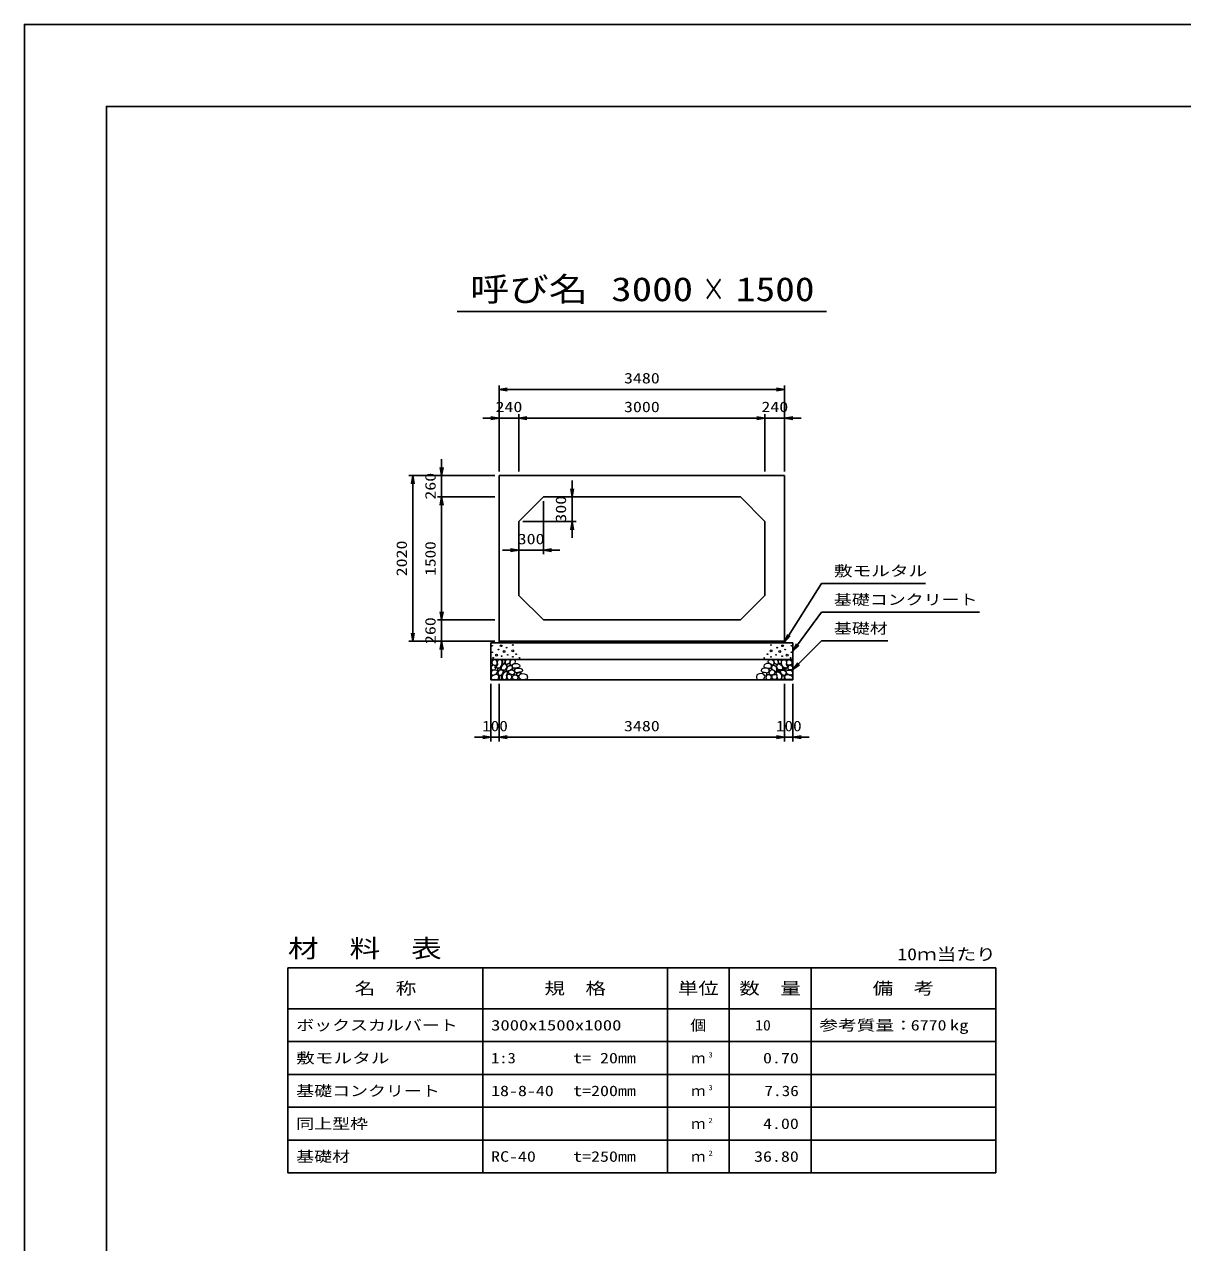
# Model space of a CAD drawing. Units: millimetres at full size. Extents: x 0 to 42050, y 0 to 29700.
# Drawn here: x 0 to 14115, y 14850 to 29700 of the extents above; entities that cross this region are included whole.
import ezdxf
from ezdxf.enums import TextEntityAlignment as Align

# ---------------------------------------------------------------- set-up
doc = ezdxf.new("R2010")
doc.units = ezdxf.units.MM
for name, color, linetype, lineweight in [('D-DCR-HCHn', 4, 'Continuous', 9), ('D-MTR-FRAM', 7, 'Continuous', 25), ('D-MTR-LINE', 7, 'Continuous', 25), ('D-STR-DIM', 7, 'Continuous', 25), ('D-STR-STRn', 1, 'Continuous', 25), ('D-STR-TXT', 7, 'Continuous', 25), ('D-TTL', 2, 'Continuous', 25), ('D-TTL-TXT', 7, 'Continuous', 25)]:
    doc.layers.add(name, color=color, linetype=linetype, lineweight=lineweight)
doc.layers.add('D-MTR', color=7, linetype='Continuous')
doc.layers.add('D-MTR-TXT', color=7, linetype='Continuous')
doc.styles.add('ＭＳ ゴシック', font='')
doc.styles.get('ＭＳ ゴシック').set_extended_font_data('MS Gothic')

# ---------------------------------------------------------------- blocks, each defined once
blk = doc.blocks.new('open_arrow')
at = {"color": 0, "linetype": 'Continuous', "lineweight": -2}
blk.add_lwpolyline([(7.5, 1.25), (0, 0), (7.5, -1.25)], dxfattribs=at)

msp = doc.modelspace()

# ---------------------------------------------------------------- linework, layer by layer
at = {"layer": 'D-DCR-HCHn'}
for points in [[(5694.101, 21877.26), (5685.433, 21851.256), (5696.99, 21833.92), (5725.883, 21831.03), (5745.61, 21839.499), (5737.441, 21859.924), (5743.219, 21871.481), (5731.662, 21883.038), (5714.326, 21888.817)], [(5748.998, 21949.493), (5722.994, 21955.271), (5699.879, 21943.714), (5696.99, 21917.71), (5702.769, 21897.485), (5731.662, 21888.817), (5751.887, 21888.817), (5760.555, 21903.263), (5760.555, 21935.046)], [(5772.112, 21952.382), (5763.444, 21926.378), (5766.334, 21897.485), (5746.109, 21865.702), (5772.112, 21851.256), (5801.006, 21865.702), (5818.342, 21888.817), (5824.12, 21926.378), (5818.342, 21946.603), (5801.006, 21955.271)], [(5777.891, 21851.256), (5763.444, 21839.698), (5769.223, 21831.03), (5789.448, 21831.03), (5798.116, 21833.92), (5803.895, 21845.477), (5795.227, 21854.145)], [(5821.231, 21883.038), (5806.784, 21848.366), (5818.342, 21833.92), (5853.013, 21833.92), (5867.46, 21839.698), (5881.907, 21859.924), (5881.907, 21877.26), (5867.46, 21900.374), (5850.124, 21903.263)], [(5827.01, 21946.603), (5827.01, 21911.931), (5841.456, 21903.263), (5855.903, 21911.931), (5858.792, 21932.157), (5855.903, 21949.493), (5835.678, 21955.271)], [(5875.601, 21898.845), (5863.999, 21906.941), (5862.006, 21934.16), (5871.557, 21955.616), (5895.582, 21958.128), (5915.263, 21952.156), (5916.848, 21940.53), (5914.014, 21916.921), (5898.752, 21907.586)], [(5891.681, 21874.73), (5903.297, 21880.817), (5914.296, 21886.161), (5920.86, 21899.065), (5915.554, 21907.961), (5905.968, 21910.014), (5890.137, 21901.115), (5878.42, 21892.605), (5879.515, 21884.944), (5883.895, 21877.527)], [(5893.109, 21813.224), (5880.35, 21817.579), (5879.086, 21845.688), (5889.964, 21870.928), (5920.015, 21885.156), (5942.452, 21879.405), (5943.795, 21848.924), (5933.477, 21836.886), (5905.401, 21821.311)], [(5953.981, 21770.925), (5918.607, 21777.521), (5903.56, 21789.658), (5898.808, 21808.655), (5913.492, 21823.022), (5942.102, 21831.082), (5963.749, 21818.154), (5977.74, 21800.74), (5973.78, 21783.062)], [(5941.239, 21891.998), (5951.02, 21903.092), (5968.359, 21909.342), (5982.287, 21918.717), (5986.55, 21933.49), (5980.013, 21947.695), (5966.369, 21956.218), (5950.845, 21957.886), (5935.522, 21955.424), (5925.719, 21946.98), (5918.918, 21929.457), (5917.379, 21912.722), (5921.1, 21902.871), (5923.729, 21893.23), (5932.948, 21889.842)], [(5972.239, 21833.692), (5972.239, 21844.551), (5965.72, 21849.466), (5954.97, 21850.609), (5946.278, 21847.18), (5943.19, 21836.664), (5950.738, 21828.891), (5960.802, 21824.319), (5970.409, 21828.319)], [(5962.727, 21852.135), (5952.952, 21855.066), (5948.675, 21860.928), (5945.905, 21876.938), (5949.816, 21898.619), (5975.776, 21908.926), (6005.648, 21908.926), (6033.03, 21893.998), (6037.653, 21878.004), (6033.385, 21866.63), (6020.583, 21861.299), (5999.247, 21857.745), (5972.931, 21852.013)], [(5998.634, 21795.297), (5990.545, 21799.592), (5979.424, 21807.928), (5974.874, 21816.518), (5974.874, 21835.212), (5988.523, 21850.37), (6018.349, 21854.159), (6050.449, 21850.117), (6066.12, 21838.585), (6070.164, 21820.462), (6057.761, 21809.388), (6047.436, 21805.361), (6030.312, 21803.128), (6014.987, 21800.305)], [(9051.366, 21795.297), (9059.455, 21799.592), (9070.576, 21807.928), (9075.126, 21816.518), (9075.126, 21835.212), (9061.477, 21850.37), (9031.651, 21854.159), (8999.551, 21850.117), (8983.88, 21838.585), (8979.836, 21820.462), (8992.239, 21809.388), (9002.564, 21805.361), (9019.688, 21803.128), (9035.013, 21800.305)], [(9087.273, 21852.135), (9097.048, 21855.066), (9101.325, 21860.928), (9104.095, 21876.938), (9100.184, 21898.619), (9074.224, 21908.926), (9044.352, 21908.926), (9016.97, 21893.998), (9012.347, 21878.004), (9016.615, 21866.63), (9029.417, 21861.299), (9050.753, 21857.745), (9077.069, 21852.013)], [(9108.761, 21891.998), (9098.98, 21903.092), (9081.641, 21909.342), (9067.713, 21918.717), (9063.45, 21933.49), (9069.987, 21947.695), (9083.631, 21956.218), (9099.155, 21957.886), (9114.478, 21955.424), (9124.281, 21946.98), (9131.082, 21929.457), (9132.621, 21912.722), (9128.9, 21902.871), (9126.271, 21893.23), (9117.052, 21889.842)], [(9096.019, 21770.925), (9131.393, 21777.521), (9146.44, 21789.658), (9151.192, 21808.655), (9136.508, 21823.022), (9107.898, 21831.082), (9086.251, 21818.154), (9072.26, 21800.74), (9076.22, 21783.062)], [(9077.761, 21833.692), (9077.761, 21844.551), (9084.28, 21849.466), (9095.03, 21850.609), (9103.722, 21847.18), (9106.81, 21836.664), (9099.262, 21828.891), (9089.198, 21824.319), (9079.591, 21828.319)], [(9156.891, 21813.224), (9169.65, 21817.579), (9170.914, 21845.688), (9160.036, 21870.928), (9129.985, 21885.156), (9107.548, 21879.405), (9106.205, 21848.924), (9116.523, 21836.886), (9144.599, 21821.311)], [(9158.319, 21874.73), (9146.703, 21880.817), (9135.704, 21886.161), (9129.14, 21899.065), (9134.446, 21907.961), (9144.032, 21910.014), (9159.863, 21901.115), (9171.58, 21892.605), (9170.485, 21884.944), (9166.105, 21877.527)], [(9174.399, 21898.845), (9186.001, 21906.941), (9187.994, 21934.16), (9178.443, 21955.616), (9154.418, 21958.128), (9134.737, 21952.156), (9133.152, 21940.53), (9135.986, 21916.921), (9151.248, 21907.586)], [(9228.769, 21883.038), (9243.216, 21848.366), (9231.658, 21833.92), (9196.987, 21833.92), (9182.54, 21839.698), (9168.093, 21859.924), (9168.093, 21877.26), (9182.54, 21900.374), (9199.876, 21903.263)], [(9222.99, 21946.603), (9222.99, 21911.931), (9208.544, 21903.263), (9194.097, 21911.931), (9191.208, 21932.157), (9194.097, 21949.493), (9214.322, 21955.271)], [(9277.888, 21952.382), (9286.556, 21926.378), (9283.666, 21897.485), (9303.891, 21865.702), (9277.888, 21851.256), (9248.994, 21865.702), (9231.658, 21888.817), (9225.88, 21926.378), (9231.658, 21946.603), (9248.994, 21955.271)], [(9272.109, 21851.256), (9286.556, 21839.698), (9280.777, 21831.03), (9260.552, 21831.03), (9251.884, 21833.92), (9246.105, 21845.477), (9254.773, 21854.145)], [(9301.002, 21949.493), (9327.006, 21955.271), (9350.121, 21943.714), (9353.01, 21917.71), (9347.231, 21897.485), (9318.338, 21888.817), (9298.113, 21888.817), (9289.445, 21903.263), (9289.445, 21935.046)], [(9355.899, 21877.26), (9364.567, 21851.256), (9353.01, 21833.92), (9324.117, 21831.03), (9304.39, 21839.499), (9312.559, 21859.924), (9306.781, 21871.481), (9318.338, 21883.038), (9335.674, 21888.817)], [(5748.944, 21781.261), (5770.346, 21813.365), (5767.671, 21821.39), (5738.243, 21829.416), (5711.49, 21826.741), (5692.763, 21810.689), (5690.087, 21791.962), (5692.763, 21773.235), (5714.165, 21767.884)], [(5759.645, 21714.378), (5778.372, 21722.404), (5783.723, 21749.157), (5773.021, 21767.884), (5754.294, 21773.235), (5730.217, 21770.56), (5703.464, 21759.859), (5690.087, 21743.807), (5690.087, 21725.08), (5698.113, 21714.378), (5730.217, 21717.054)], [(5823.852, 21781.261), (5837.229, 21813.365), (5826.527, 21826.741), (5794.424, 21826.741), (5781.047, 21821.39), (5767.671, 21802.663), (5767.671, 21786.612), (5781.047, 21765.209), (5797.099, 21762.534)], [(5818.502, 21722.404), (5818.502, 21754.508), (5805.125, 21762.534), (5791.749, 21754.508), (5789.073, 21735.781), (5791.749, 21719.729), (5810.476, 21714.378)], [(5869.332, 21717.054), (5877.358, 21741.131), (5874.683, 21767.884), (5893.41, 21797.313), (5869.332, 21810.689), (5842.579, 21797.313), (5826.527, 21775.91), (5821.177, 21741.131), (5826.527, 21722.404), (5842.579, 21714.378)], [(5863.982, 21810.689), (5877.358, 21821.39), (5872.007, 21829.416), (5853.28, 21829.416), (5845.254, 21826.741), (5839.904, 21816.04), (5847.93, 21808.014)], [(5890.735, 21719.729), (5914.812, 21714.378), (5936.215, 21725.08), (5938.89, 21749.157), (5933.539, 21767.884), (5906.786, 21775.91), (5888.059, 21775.91), (5880.033, 21762.534), (5880.033, 21733.106)], [(5949.869, 21756.931), (5968.084, 21772.234), (5994.219, 21771.97), (6012.17, 21756.931), (6014.81, 21729.227), (6002.666, 21713.924), (5968.876, 21711.549), (5952.509, 21721.311), (5945.645, 21743.738)], [(6019.876, 21757.808), (6007.748, 21763.743), (6001.39, 21770.697), (6002.71, 21787.843), (6012.307, 21796.236), (6032.7, 21801.151), (6049.015, 21801.271), (6054.293, 21789.761), (6042.814, 21779.51), (6032.239, 21770.35), (6028.573, 21761.331)], [(6063.293, 21712.112), (6046.233, 21716.916), (6034.939, 21724.601), (6029.893, 21739.011), (6027.01, 21752.7), (6038.544, 21773.594), (6061.131, 21787.524), (6095.492, 21782), (6122.645, 21771.913), (6129.133, 21741.652), (6123.366, 21719.317), (6096.934, 21712.593)], [(8986.707, 21712.112), (9003.767, 21716.916), (9015.061, 21724.601), (9020.107, 21739.011), (9022.99, 21752.7), (9011.456, 21773.594), (8988.869, 21787.524), (8954.508, 21782), (8927.355, 21771.913), (8920.867, 21741.652), (8926.634, 21719.317), (8953.066, 21712.593)], [(9030.124, 21757.808), (9042.252, 21763.743), (9048.61, 21770.697), (9047.29, 21787.843), (9037.693, 21796.236), (9017.3, 21801.151), (9000.985, 21801.271), (8995.707, 21789.761), (9007.186, 21779.51), (9017.761, 21770.35), (9021.427, 21761.331)], [(9100.131, 21756.931), (9081.916, 21772.234), (9055.781, 21771.97), (9037.83, 21756.931), (9035.19, 21729.227), (9047.334, 21713.924), (9081.124, 21711.549), (9097.491, 21721.311), (9104.355, 21743.738)], [(9159.265, 21719.729), (9135.188, 21714.378), (9113.785, 21725.08), (9111.11, 21749.157), (9116.461, 21767.884), (9143.214, 21775.91), (9161.941, 21775.91), (9169.967, 21762.534), (9169.967, 21733.106)], [(9180.668, 21717.054), (9172.642, 21741.131), (9175.317, 21767.884), (9156.59, 21797.313), (9180.668, 21810.689), (9207.421, 21797.313), (9223.473, 21775.91), (9228.823, 21741.131), (9223.473, 21722.404), (9207.421, 21714.378)], [(9186.018, 21810.689), (9172.642, 21821.39), (9177.993, 21829.416), (9196.72, 21829.416), (9204.746, 21826.741), (9210.096, 21816.04), (9202.07, 21808.014)], [(9226.148, 21781.261), (9212.771, 21813.365), (9223.473, 21826.741), (9255.576, 21826.741), (9268.953, 21821.39), (9282.329, 21802.663), (9282.329, 21786.612), (9268.953, 21765.209), (9252.901, 21762.534)], [(9231.498, 21722.404), (9231.498, 21754.508), (9244.875, 21762.534), (9258.251, 21754.508), (9260.927, 21735.781), (9258.251, 21719.729), (9239.524, 21714.378)], [(9290.355, 21714.378), (9271.628, 21722.404), (9266.277, 21749.157), (9276.979, 21767.884), (9295.706, 21773.235), (9319.783, 21770.56), (9346.536, 21759.859), (9359.913, 21743.807), (9359.913, 21725.08), (9351.887, 21714.378), (9319.783, 21717.054)], [(9301.056, 21781.261), (9279.654, 21813.365), (9282.329, 21821.39), (9311.757, 21829.416), (9338.51, 21826.741), (9357.237, 21810.689), (9359.913, 21791.962), (9357.237, 21773.235), (9335.835, 21767.884)]]:
    msp.add_lwpolyline(points, close=True, dxfattribs=at)
for centre, radius in [((5701.091, 22126.145), 4.5), ((5810.004, 22126.145), 11.25), ((5952.197, 22135.221), 4.5), ((9097.803, 22135.221), 4.5), ((9239.996, 22126.145), 11.25), ((9348.909, 22126.145), 4.5), ((5702.803, 22045.879), 4.5), ((5711.905, 21977.286), 4.5), ((5754.855, 22010.444), 11.25), ((5778.437, 22078.641), 4.5), ((5816.552, 21998.646), 4.5), ((5844.996, 22054.955), 11.25), ((5876.563, 22102.459), 4.5), ((5890.06, 22015.807), 4.5), ((5950.741, 22063.204), 11.25), ((5951.763, 21991.675), 4.5), ((5993.942, 22023.293), 4.5), ((6033.193, 21977.037), 4.5), ((9016.808, 21977.037), 4.5), ((9056.058, 22023.293), 4.5), ((9099.259, 22063.204), 11.25), ((9098.237, 21991.675), 4.5), ((9159.94, 22015.807), 4.5), ((9173.437, 22102.459), 4.5), ((9205.004, 22054.955), 11.25), ((9233.448, 21998.646), 4.5), ((9271.563, 22078.641), 4.5), ((9295.145, 22010.444), 11.25), ((9338.095, 21977.286), 4.5), ((9347.197, 22045.879), 4.5)]:
    msp.add_circle(centre, radius, dxfattribs=at)
at = {"layer": 'D-MTR-FRAM'}
for p, q in [((3212.5, 18200), (11837.5, 18200)), ((3212.5, 18200), (3212.5, 15700)), ((11837.5, 18200), (11837.5, 15700)), ((3212.5, 15700), (11837.5, 15700))]:
    msp.add_line(p, q, dxfattribs=at)
at = {"layer": 'D-MTR-LINE'}
for p, q in [((5587.5, 18200), (5587.5, 15700)), ((7837.5, 18200), (7837.5, 15700)), ((8587.5, 18200), (8587.5, 15700)), ((9587.5, 18200), (9587.5, 15700)), ((3212.5, 17700), (11837.5, 17700)), ((3212.5, 17300), (11837.5, 17300)), ((3212.5, 16900), (11837.5, 16900)), ((3212.5, 16500), (11837.5, 16500)), ((3212.5, 16100), (11837.5, 16100))]:
    msp.add_line(p, q, dxfattribs=at)
at = {"layer": 'D-STR-DIM'}
for p, q in [((5785, 24250), (5785, 25300)), ((5785, 25250), (9265, 25250)), ((9265, 24250), (9265, 25300)), ((5785, 24250), (5785, 24950)), ((6025, 24250), (6025, 24950)), ((6025, 24250), (6025, 24950)), ((9025, 24250), (9025, 24950)), ((9025, 24250), (9025, 24950)), ((9265, 24250), (9265, 24950)), ((5585, 24900), (6225, 24900)), ((6025, 24900), (9025, 24900)), ((8825, 24900), (9465, 24900)), ((5085, 23740), (5085, 24400)), ((5735, 24200), (4685, 24200)), ((4735, 22180), (4735, 24200)), ((5735, 24200), (5035, 24200)), ((6675, 23440), (6675, 24140)), ((5735, 23940), (5035, 23940)), ((5735, 23940), (5035, 23940)), ((5085, 22440), (5085, 23940)), ((6375, 23940), (6725, 23940)), ((6325, 23890), (6325, 23240)), ((6075, 23640), (6725, 23640)), ((6025, 23590), (6025, 23240)), ((6525, 23290), (5825, 23290)), ((5085, 21980), (5085, 22640)), ((5735, 22440), (5035, 22440)), ((5735, 22440), (5035, 22440)), ((5735, 22180), (4685, 22180)), ((5735, 22180), (5035, 22180)), ((5685, 21660), (5685, 20960)), ((5785, 21660), (5785, 20960)), ((5785, 21660), (5785, 20960)), ((9265, 21660), (9265, 20960)), ((9265, 21660), (9265, 20960)), ((9365, 21660), (9365, 20960)), ((5485, 21010), (5985, 21010)), ((5785, 21010), (9265, 21010)), ((9065, 21010), (9565, 21010))]:
    msp.add_line(p, q, dxfattribs=at)
at = {"layer": 'D-STR-STRn'}
for p, q in [((5785, 24200), (9265, 24200)), ((5785, 24200), (5785, 22180)), ((9265, 24200), (9265, 22180)), ((6025, 23640), (6325, 23940)), ((6325, 23940), (8725, 23940)), ((9025, 23640), (8725, 23940)), ((6025, 23640), (6025, 22740)), ((9025, 23640), (9025, 22740)), ((6025, 22740), (6325, 22440)), ((8725, 22440), (9025, 22740)), ((6325, 22440), (8725, 22440)), ((5685, 21710), (5685, 22160)), ((5685, 22160), (9365, 22160)), ((5785, 22180), (5785, 22160)), ((5785, 22180), (9265, 22180)), ((9265, 22180), (9265, 22160)), ((9365, 22160), (9365, 21710)), ((5685, 21960), (9365, 21960)), ((5685, 21710), (9365, 21710))]:
    msp.add_line(p, q, dxfattribs=at)
at = {"layer": 'D-STR-TXT'}
for points in [[(9265, 22170), (9715, 22885), (9815, 22885), (10981.624, 22885)], [(9365, 22060), (9715, 22535), (9815, 22535), (11640.761, 22535)], [(9365, 21835), (9715, 22185), (9815, 22185), (10522.36, 22185)]]:
    msp.add_lwpolyline(points, dxfattribs=at)
at = {"layer": 'D-TTL'}
for points in [[(0, 0), (42050, 0), (42050, 29700), (0, 29700)], [(1000, 1000), (41050, 1000), (41050, 28700), (1000, 28700)]]:
    msp.add_lwpolyline(points, close=True, dxfattribs=at)
at = {"layer": 'D-TTL-TXT'}
msp.add_line((5275, 26200), (9775, 26200), dxfattribs=at)

# ---------------------------------------------------------------- block references
at = {"layer": 'D-STR-DIM', "xscale": 13.3, "yscale": 13.3}
for p in [(5785, 25250), (6025, 24900), (6025, 24900), (9265, 24900), (6325, 23290), (5785, 21010), (5785, 21010), (9365, 21010)]:
    msp.add_blockref('open_arrow', p, dxfattribs=at)
for p, rotation in [((9265, 25250), 180), ((5785, 24900), 180), ((9025, 24900), 180), ((9025, 24900), 180), ((5085, 24200), 90), ((4735, 24200), 270), ((5085, 23940), 270), ((5085, 23940), 270), ((6675, 23940), 90), ((6675, 23640), 270), ((6025, 23290), 180), ((5085, 22440), 90), ((5085, 22440), 90), ((4735, 22180), 90), ((5085, 22180), 270), ((5685, 21010), 180), ((9265, 21010), 180), ((9265, 21010), 180)]:
    msp.add_blockref('open_arrow', p, dxfattribs=dict(at, rotation=rotation))
at = {"layer": 'D-STR-TXT', "xscale": 13.3, "yscale": 13.3}
for p, rotation in [((9265, 22170), 57.8), ((9365, 22060), 53.6), ((9365, 21835), 45)]:
    msp.add_blockref('open_arrow', p, dxfattribs=dict(at, rotation=rotation))

# ---------------------------------------------------------------- texts
at = {"layer": 'D-MTR', "style": 'ＭＳ ゴシック', "width": 1.25}
msp.add_text('材\u3000料\u3000表', height=219.9, dxfattribs=at).set_placement((3212.5, 18260), align=Align.BOTTOM_LEFT)
at = {"layer": 'D-MTR', "style": 'ＭＳ ゴシック', "width": 1.2}
msp.add_text('10ｍ当たり', height=146.6, dxfattribs=at).set_placement((11837.5, 18248.333), align=Align.BOTTOM_RIGHT)
at = {"layer": 'D-MTR-TXT', "style": 'ＭＳ ゴシック'}
for s, height, width, p in [('名\u3000称', 146.6, 1.25, (4400, 17950)), ('規\u3000格', 146.6, 1.25, (6712.5, 17950)), ('単位', 146.6, 1.25, (8212.5, 17950)), ('数\u3000量', 146.6, 1.25, (9087.5, 17950)), ('備\u3000考', 146.6, 1.25, (10712.5, 17950)), ('個', 128.3, 1.1, (8212.5, 17500))]:
    msp.add_text(s, height=height, dxfattribs=dict(at, width=width)).set_placement(p, align=Align.MIDDLE_CENTER)
for s, width, p in [('ボックスカルバート', 1.25, (3312.5, 17500)), ('3000x1500x1000', 1.3, (5687.5, 17500)), ('参考質量：    kg', 1.3, (9687.5, 17500)), ('敷モルタル', 1.3, (3312.5, 17100)), ('1:3', 1.15, (5687.5, 17100)), ('t= 20mm', 1.25, (6687.5, 17100)), ('基礎コンクリート', 1.25, (3312.5, 16700)), ('18-8-40', 1.25, (5687.5, 16700)), ('t=200mm', 1.25, (6687.5, 16700)), ('同上型枠', 1.25, (3312.5, 16300)), ('基礎材', 1.25, (3312.5, 15900)), ('RC-40', 1.25, (5687.5, 15900)), ('t=250mm', 1.25, (6687.5, 15900))]:
    msp.add_text(s, height=128.3, dxfattribs=dict(at, width=width)).set_placement(p, align=Align.MIDDLE_LEFT)
for s, width, p in [('10', 1.1, (9096.383, 17500)), ('6770', 1.25, (11237.5, 17500)), ('0.70', 1.25, (9437.5, 17100)), ('7.36', 1.2, (9437.5, 16700)), ('4.00', 1.25, (9437.5, 16300)), ('36.80', 1.25, (9437.5, 15900))]:
    msp.add_text(s, height=128.3, dxfattribs=dict(at, width=width)).set_placement(p, align=Align.MIDDLE_RIGHT)
for p in [(8212.5, 17100), (8212.5, 16700), (8212.5, 16300), (8212.5, 15900)]:
    msp.add_text('ｍ', height=128.3, dxfattribs=at).set_placement(p, align=Align.MIDDLE_CENTER)
at = {"layer": 'D-MTR-TXT', "style": 'ＭＳ ゴシック', "width": 1.15}
for s, p in [('3', (8337.5, 17088.333)), ('3', (8337.5, 16688.333)), ('2', (8337.5, 16288.333)), ('2', (8337.5, 15888.333))]:
    msp.add_text(s, height=64.15, dxfattribs=at).set_placement(p, align=Align.BOTTOM_LEFT)
at = {"layer": 'D-STR-DIM', "style": 'ＭＳ ゴシック'}
for s, width, p in [('3480', 1.25, (7525, 25387.5)), ('240', 1.25, (5905, 25037.5)), ('3000', 1.25, (7525, 25037.5)), ('240', 1.25, (9145, 25037.5)), ('300', 1.25, (6175, 23427.5)), ('100', 1.2, (5735, 21147.5)), ('3480', 1.25, (7525, 21147.5)), ('100', 1.2, (9315, 21147.5))]:
    msp.add_text(s, height=128.3, dxfattribs=dict(at, width=width)).set_placement(p, align=Align.MIDDLE_CENTER)
for s, width, p in [('260', 1.25, (4947.5, 24070)), ('300', 1.25, (6537.5, 23790)), ('2020', 1.25, (4597.5, 23190)), ('1500', 1.2, (4947.5, 23190)), ('260', 1.25, (4947.5, 22310))]:
    msp.add_text(s, height=128.3, rotation=90, dxfattribs=dict(at, width=width)).set_placement(p, align=Align.MIDDLE_CENTER)
at = {"layer": 'D-STR-TXT', "style": 'ＭＳ ゴシック'}
for s, width, p in [('敷モルタル', 1.3, (9865, 22935)), ('基礎コンクリート', 1.25, (9865, 22585)), ('基礎材', 1.25, (9865, 22235))]:
    msp.add_text(s, height=128.3, dxfattribs=dict(at, width=width)).set_placement(p, align=Align.BOTTOM_LEFT)
at = {"layer": 'D-TTL-TXT', "style": 'ＭＳ ゴシック'}
for s, width, p in [('呼び名', 1.2, (6150, 26237.5)), ('3000', 1.25, (7650, 26237.5)), ('×', 0.7, (8400, 26237.5)), ('1500', 1.2, (9150, 26237.5))]:
    msp.add_text(s, height=293.3, dxfattribs=dict(at, width=width)).set_placement(p, align=Align.BOTTOM_CENTER)

doc.saveas('drawing.dxf')
